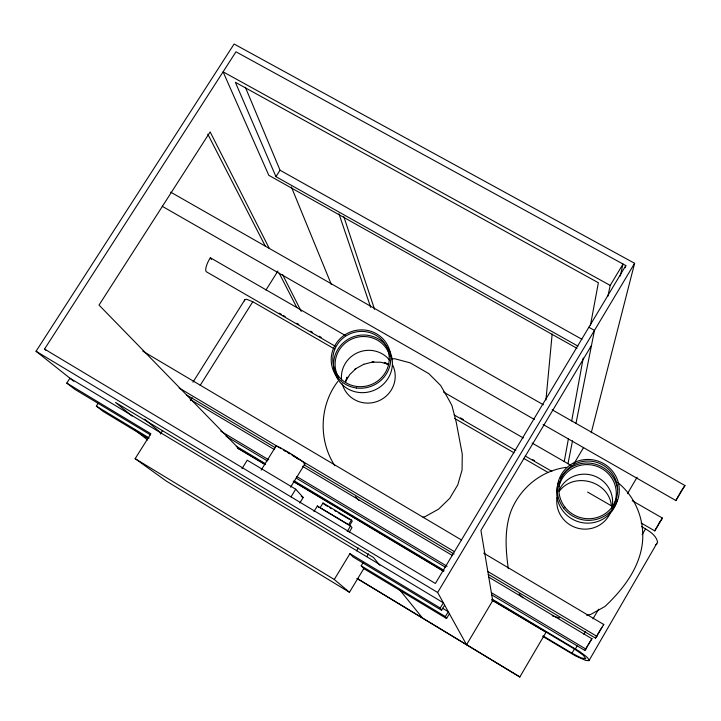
<?xml version="1.0" encoding="UTF-8"?>
<svg xmlns="http://www.w3.org/2000/svg" width="721" height="721" viewBox="0 0 721 721"><rect width="100%" height="100%" fill="white"/><g stroke="black" fill="none" stroke-linecap="round" stroke-linejoin="round"><path stroke-width="1.08" d="M542.868 636.463L575.764 656.029L585.831 660.481L588.985 660.634L588.039 658.273L586.011 656.299L579.468 651.433L492.344 599.25M357.075 578.53L519.832 676.974L357.138 578.422M545.95 399.903L552.16 334.03M564.237 461.557L568.463 438.503M571.69 420.92L583.235 357.958M590.436 325.36L598.376 282.749L235.37 82.293L275.954 176.663L577.909 346.089M567.977 463.702L572.519 440.828M575.989 423.371L594.474 330.398L588.868 327.271M607.884 296.286L610.209 285.417L623.016 264.048L620.249 276.017M625.296 267.77L625.819 265.58L235.983 51.813L44.531 349.072L46.279 350.496M483.692 553.142L603.747 624.494L595.501 638.13L488.306 574.376M591.238 432.762L634.615 263.309L234.109 44.026L36.05 351.271L73.83 381.31M345.674 382.085L347.171 377.128L345.72 380.832M588.985 660.634L657.588 542.102C655.975 534.333 647.873 530.368 641.663 526.591M488.405 576.908L591.923 638.743L584.866 650.45L491.731 594.852M244.347 300.909L244.96 299.594L246.663 299.278L252.792 301.72L334.661 349.063M543.111 424.48L675.892 500.545L677.145 498.22M641.122 522.995L654.758 530.881L656.948 526.925M677.569 497.463L678.434 495.949M657.417 526.114L658.354 524.491M678.975 495.012L681.435 490.749M658.886 523.572L659.949 521.734M543.021 635.886L571.978 653.217L574.673 648.594M575.43 648.891L577.124 645.98M583.911 634.363L585.605 631.461M592.959 618.879L598.619 609.2M642.168 534.658L645.556 528.853M584.866 650.45L587.66 645.692M632.245 500.716L662.437 518.102L654.758 530.881M595.501 638.13L596.97 635.607M552.178 409.789L684.95 485.53L675.892 500.545M519.832 676.974L546.049 632.236L491.911 600.178M627.45 493.669L637.076 477.275M345.143 335.382L210.334 257.757L208.874 260.236A12.239 3.74 -60.4 0 0 206.819 272.024L335.355 346.305M597.466 634.768L601.927 627.27M573.997 463.657L583.613 447.453M449.408 613.742L446.551 618.528L445.371 616.572L448.282 611.705L442.541 608.245M588.201 644.772L589.165 643.15M625.819 265.58L435.394 583.469L44.531 349.072M591.463 345.521L480.934 530.395L492.704 600.656L466.541 644.736L437.647 592.482L634.615 263.309M444.659 605.153L441.585 610.281L440.234 608.028L443.361 602.801L69.91 378.201L66.774 383.094L74.56 389.16L150.518 434.916M589.643 642.348L591.986 638.545M66.774 383.094L150.851 433.736L135.142 458.664L166.353 481.123L349.451 592.283L363.79 568.617L361.212 565.823L362.951 562.948M349.451 592.283L334.274 579.468L349.955 553.656L440.234 608.028M356.562 550.862L358.292 548.014M366.845 556.531L368.476 553.827M351.433 520.03L348.513 524.825L320.079 507.791L322.999 503.024L351.433 520.03L352.272 521.112L349.361 525.879M347.234 531.449L350.613 525.897L317.375 505.989L313.995 511.513M349.216 532.233L352.01 527.646L350.613 525.897M299.801 502.997L303.18 497.49L295.718 489.217L247.231 460.205L241.968 468.677M345.918 380.85L349.856 374.46L356.102 368.521M290.617 487.126L304.884 463.973M291.041 496.814L295.718 489.217M261.137 470.155L276.053 446.065M337.816 381.472C319.322 405.49 318.34 440.495 334.85 465.748M266.013 289.968L277.945 270.988M160.323 434.087L162.631 430.428M192.949 382.202L244.96 299.594M190.578 400.642L192.381 397.785M200.15 385.42L252.792 301.72M275.954 176.663L280.036 170.219L245.374 87.259M148.175 438.575L103.184 411.439L96.38 406.148L98.137 403.39M603.324 624.999L603.792 624.305M660.13 521.427L662.437 518.102M681.895 489.956L684.95 485.53M559.271 491.271C573.952 471.408 608.866 481.069 611.408 505.592M655.362 545.049L656.993 543.895M354.597 369.341L363.745 364.276M363.663 364.33L373.866 361.681L372.036 362.185L380.643 362.212L387.889 364.159M566.336 467.343C541.66 470.516 520.544 487.621 511.234 510.531C504.222 529.025 505.637 549.519 508.305 568.689M423.011 517.155L425.129 516.615L438.548 509.161L449.76 498.301L457.826 484.773L462.062 469.975L462.287 454.257L456.213 422.1L451.968 405.644L448.994 400.056L440.657 385.483L428.779 373.613L410.258 362.888L394.883 358.779L391.683 358.77M586.786 615.355L590.914 614.328L604.973 606.478C623.016 589.481 639.509 568.184 642.42 542.832C644.781 520.111 635.598 496.796 617.681 482.457M552.259 615.851L559.451 617.906M387.997 364.024L384.257 362.375L388.745 364.961M610.209 285.417L223.086 71.83L268.798 175.293L576.962 348.306M280.036 170.219L581.973 339.312M170.688 192.156L543.4 404.778M571.978 653.217L581.126 657.885L585.876 658.769L583.451 655.299L574.844 649.279L491.722 599.611M534.324 419.442L163.325 206.918A13.987 4.867 -61 0 1 162.297 206.152M443.487 392.026L523.338 437.998M532.107 443.045L570.897 465.387M279.315 313.175L281.271 314.302M283.218 315.428L285.165 316.555M296.854 323.305L298.809 324.432M310.499 331.191L312.445 332.318M319.268 336.256L321.215 337.383M460.548 417.883L463.468 419.577M532.648 459.547L534.594 460.674M454.158 414.954L515.794 450.499M525.239 456.032L551.853 471.345M587.57 492.046L611.913 506.115M454.536 418.387L513.983 452.77M523.734 458.403L548.095 472.489M142.767 351.145L461.422 539.948M179.096 387.979L281.316 448.741M283.245 449.895L285.183 451.04M288.085 452.77L290.022 453.915M292.924 455.645L454.491 551.682M487.82 571.492L596.997 636.391M186.469 394.865L275.368 447.732M304.352 464.973L454.122 554.043M190.245 399.488L274.467 449.607M302.541 466.307L452.59 555.594M220.779 431.212L268.735 459.827M296.701 476.509L447.128 566.282M491.371 592.68L585.993 649.143M226.088 436.268L267.329 460.89M296.241 478.149L445.641 567.337M236.308 446.281L265.301 463.594M294.285 480.916L444.037 570.383M237.245 447.705L265.562 464.468M293.213 481.15L443.757 571.104M237.939 448.399L265.076 464.621M294.997 482.502L443.649 571.338M324.919 504.745L327.749 506.439M329.632 507.566L331.516 508.702M334.346 510.387L336.238 511.522M338.122 512.649L349.442 519.417M301.27 496.345L303.18 497.49M36.05 351.271L437.647 592.482M441.585 610.281L352.92 556.864L349.955 553.656M96.38 406.148L149.211 437.998M361.212 565.823L445.371 616.572M363.79 568.617L446.551 618.528M135.142 458.664L334.274 579.468M135.332 430.212L147.634 439.99M132.033 416.062L115.558 402.471L373.478 557.486L379.805 565.291M144.597 419.126L160.936 432.924M519.129 593.924L522.851 597.718M239.588 449.39L99.02 305.082L210.153 131.934L269.284 248.403M355.345 496.688L359.157 500.626M317.375 505.989L318.493 507.269M322.999 503.024L323.972 504.186M400.173 590.445L422.659 618.194M210.334 257.757L211.46 259.506M207.801 134.178L265.292 246.122M279.153 273.124L296.845 307.579M282.605 274.638L301.261 311.391M291.356 186.919L331.399 284.606M338.951 213.786L370.684 307.308M343.809 216.624L374.55 309.318M610.543 512.415A28.002 27.434 17.9 0 1 577.458 528.123A28.002 27.434 17.9 0 1 557 497.67M558.901 490.785A28.002 27.434 17.9 0 1 593.419 475.644A28.002 27.434 17.9 0 1 611.841 508.512M617.293 499.455A30.661 30.021 16.8 0 1 578.323 521.725A30.661 30.021 16.8 0 1 559.063 481.195M560.55 478.185A30.661 30.021 16.8 0 1 592.968 463.594A30.661 30.021 16.8 0 1 617.636 489.379M558.937 486.873A29.047 28.434 16.8 0 1 598.403 466.884A29.047 28.434 16.8 0 1 611.597 508.9M392.584 364.862A27.019 26.289 -22.7 0 1 377.516 401.336A27.019 26.289 -22.7 0 1 342.241 383.815M341.529 379.949A27.019 26.289 -22.7 0 1 358.607 352.281A27.019 26.289 -22.7 0 1 389.998 360.68M387.348 347.152A29.561 28.705 -22.7 0 1 365.484 392.503A29.561 28.705 -22.7 0 1 336.193 352.461A29.561 28.705 -22.7 0 1 386.717 346.287M389.331 354.326A28.002 27.191 -22.7 0 1 389.935 356.273M338.699 377.741A28.002 27.191 -22.7 0 1 351.046 339.393A28.002 27.191 -22.7 0 1 388.97 353.38M284.344 450.517A11.329 0.829 31.6 0 1 286.498 451.697M287.282 452.148A11.329 0.829 31.6 0 1 288.923 453.103M291.464 454.654A11.329 0.829 31.6 0 1 297.998 458.998M276.206 446.542A16.998 1.253 31.6 0 1 291.942 454.446A16.998 1.253 31.6 0 1 303.974 463.792M563.741 508.242A31.066 30.408 16.4 0 0 616.978 501.789A31.066 30.408 16.4 0 0 584.136 459.665A31.066 30.408 16.4 0 0 563.741 508.242M565.021 507.26A29.435 28.804 16.4 0 0 615.455 501.158A29.435 28.804 16.4 0 0 584.352 461.242A29.435 28.804 16.4 0 0 565.021 507.26M356.489 387.997A29.949 29.056 -22.8 0 0 388.799 347.882A29.949 29.056 -22.8 0 0 337.761 341.285A29.949 29.056 -22.8 0 0 356.489 387.997M356.724 386.456A28.371 27.524 -22.8 0 0 387.339 348.468A28.371 27.524 -22.8 0 0 338.987 342.205A28.371 27.524 -22.8 0 0 356.724 386.456"/></g></svg>
